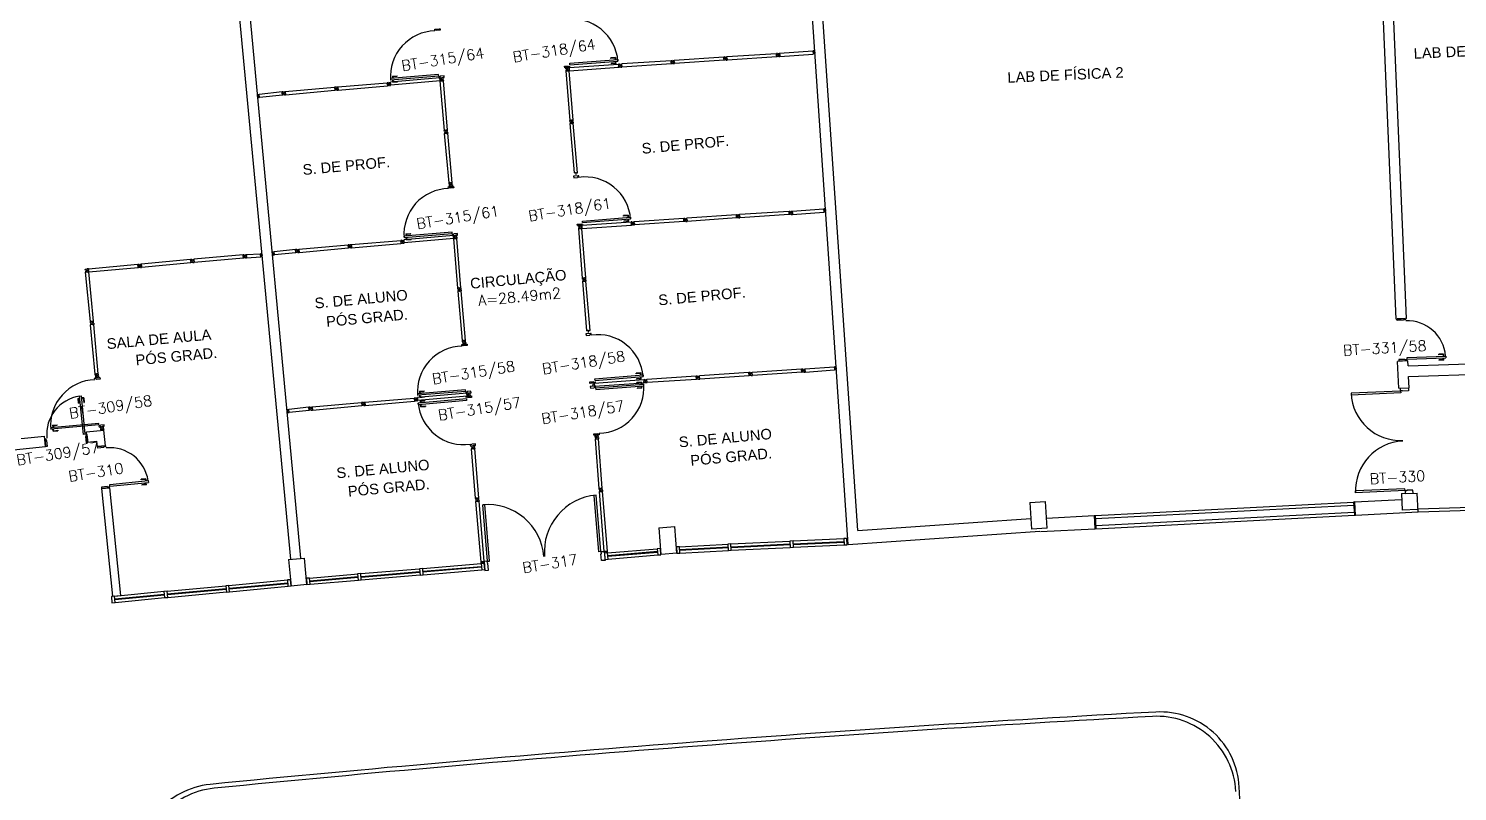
# Model space of a CAD drawing. Header units: millimetres. Extents: x 3089 to 3391, y 1087 to 1201.
# Drawn here: x 3196.83 to 3223.91, y 1169.83 to 1184.29 of the extents above; entities that cross this region are included whole.
import ezdxf
from ezdxf.enums import TextEntityAlignment as Align

# ---------------------------------------------------------------- set-up
doc = ezdxf.new("R2010")
doc.units = ezdxf.units.MM
for name, color, linetype in [('ALV', 2, 'Continuous'), ('DIV', 2, 'Continuous'), ('ESQ', 1, 'Continuous'), ('ESTR', 3, 'Continuous'), ('JANELA', 1, 'Continuous'), ('PISO', 1, 'Continuous'), ('TEXTO', 2, 'Continuous'), ('TEXTO-ENDEREÇO', 2, 'Continuous'), ('USO1', 2, 'Continuous'), ('ÁREA', 2, 'Continuous')]:
    doc.layers.add(name, color=color, linetype=linetype)
doc.styles.add('1', font='romans.shx', dxfattribs={"height": 1.1})
doc.styles.get("Standard").update_dxf_attribs({"font": 'arial.ttf'})
doc.styles.add('UNB-100', font='simplex.shx', dxfattribs={"height": 0.2})
doc.styles.add('UNB-100-1', font='simplex.shx', dxfattribs={"height": 0.2})
doc.dimstyles.new('1-600', dxfattribs={"dimtxt": 1.1, "dimasz": 2.5, "dimexe": 2, "dimexo": 4, "dimgap": 0.2, "dimtad": 1, "dimdec": 0, "dimzin": 4, "dimdsep": 46, "dimlunit": 6, "dimtxsty": '1', "dimblk1": 'NONE', "dimblk2": 'NONE', "dimsah": 1, "dimcen": 0, "dimclrd": 2, "dimclre": 2, "dimclrt": 2, "dimadec": 0, "dimazin": 0, "dimtfac": 1, "dimtdec": 0, "dimtmove": 2, "dimatfit": 3, "dimldrblk": 'NONE', "dimfxl": 1, "dimtolj": 1, "dimtzin": 0, "dimarcsym": 0})

# ---------------------------------------------------------------- blocks, each defined once
blk = doc.blocks.new('PDV2E-TTC')
at = {"layer": 'DIV', "color": 1}
for p, q in [((0.023, 0.925), (0.063, 0.925)), ((0.023, 0.925), (0.023, 0.835)), ((0.033, 0.835), (0.023, 0.835)), ((0.033, 0.915), (0.063, 0.915)), ((0.033, 0.915), (0.033, 0.835)), ((0.138, 0.925), (0.097, 0.925)), ((0.128, 0.915), (0.097, 0.915)), ((0.128, 0.915), (0.128, 0.835)), ((0.128, 0.835), (0.137, 0.835)), ((0.138, 0.925), (0.138, 0.835))]:
    blk.add_line(p, q, dxfattribs=at)
at = {"layer": 'DIV'}
for p, q in [((0.065, 0.05), (0.065, 0.965)), ((0.095, 0.965), (0.065, 0.965)), ((0.095, 0.05), (0.095, 0.965)), ((0.049, 0.05), (0.029, 0.05)), ((0.029, 0.05), (0.029, 0.035)), ((0.029, 0.035), (0.029, -0.035)), ((0.049, 0.02), (0.049, 0.05)), ((0.049, 0.02), (0.059, 0.02)), ((0.059, -0.05), (0.059, 0.02)), ((0.065, 0.05), (0.095, 0.05)), ((0.928, -0.05), (0.928, 0.02)), ((0.938, 0.02), (0.928, 0.02)), ((0.938, 0.05), (0.958, 0.05)), ((0.938, 0.02), (0.938, 0.05)), ((0.958, 0.05), (0.958, 0.035)), ((0.958, 0.035), (0.958, -0.035)), ((0.029, -0.035), (0.029, -0.05)), ((0.029, -0.05), (0.059, -0.05)), ((0.958, -0.05), (0.928, -0.05)), ((0.958, -0.035), (0.958, -0.05))]:
    blk.add_line(p, q, dxfattribs=at)
at = {"layer": 'DIV', "color": 1}
blk.add_arc((0.062, 0.1), 0.865, 356.6786, 90, dxfattribs=at)
blk = doc.blocks.new('DIVMT-TTC')
for p, q in [((-0.03, 0.03), (-0.03, 0.006)), ((-0.008, 0.03), (-0.03, 0.03)), ((-0.0185, 0.006), (-0.03, 0.006)), ((-0.0185, -0.006), (-0.0185, 0.006)), ((-0.008, 0.03), (-0.008, 0.02)), ((-0.008, 0.02), (0.008, 0.02)), ((-0.0051, 0), (0.0051, 0)), ((0.0051, 0), (-0.0051, 0)), ((-0.0051, 0), (0.0051, 0)), ((0, -0.0051), (0, 0.0051)), ((0, 0.0051), (0, -0.0051)), ((0.008, 0.03), (0.008, 0.02)), ((0.008, 0.03), (0.03, 0.03)), ((0.0205, 0.006), (0.03, 0.006)), ((0.0205, -0.006), (0.0205, 0.006)), ((0.0205, 0.006), (0.0205, -0.006)), ((0.0205, 0.006), (0.03, 0.006)), ((0.97, 0.03), (0.03, 0.03)), ((0.03, 0.006), (0.03, 0.03)), ((0.03, -0.03), (0.03, 0.03)), ((0.03, -0.005), (0.03, 0.005)), ((0.97, -0.03), (0.97, 0.03)), ((0.97, 0.03), (0.97, 0.009)), ((0.97, 0.009), (0.97, 0.027)), ((0.9795, 0.006), (0.97, 0.006)), ((0.97, -0.005), (0.97, 0.005)), ((0.9795, 0.006), (0.9795, -0.006)), ((1.0051, 0), (0.9949, 0)), ((1, 0.0051), (1, -0.0051)), ((-0.0185, -0.006), (-0.03, -0.006)), ((-0.03, -0.03), (-0.03, -0.006)), ((-0.008, -0.03), (-0.03, -0.03)), ((-0.008, -0.03), (-0.008, -0.02)), ((-0.008, -0.02), (0.008, -0.02)), ((0.008, -0.03), (0.008, -0.02)), ((0.008, -0.03), (0.03, -0.03)), ((0.0205, -0.006), (0.03, -0.006)), ((0.0205, -0.006), (0.03, -0.006)), ((0.03, -0.006), (0.03, -0.03)), ((0.97, -0.03), (0.03, -0.03)), ((0.9795, -0.006), (0.97, -0.006)), ((0.97, -0.009), (0.97, -0.027))]:
    blk.add_line(p, q)
blk = doc.blocks.new('DIV-TTC')
for p, q in [((-0.0051, 0), (0.0051, 0)), ((0, -0.0051), (0, 0.0051)), ((0.0205, 0.006), (0.03, 0.006)), ((0.0205, -0.006), (0.0205, 0.006)), ((0.03, 0.03), (0.97, 0.03)), ((0.03, 0.03), (0.03, -0.03)), ((0.03, 0.009), (0.03, 0.027)), ((0.03, 0.005), (0.03, -0.005)), ((0.97, 0.03), (0.97, -0.03)), ((0.9795, 0.006), (0.97, 0.006)), ((0.97, 0.005), (0.97, -0.005)), ((0.9795, -0.006), (0.9795, 0.006)), ((1.0051, 0), (0.9949, 0)), ((0.9949, 0), (1.0051, 0)), ((1, -0.0051), (1, 0.0051)), ((0.0205, -0.006), (0.03, -0.006)), ((0.03, -0.03), (0.03, -0.009)), ((0.03, -0.009), (0.03, -0.027)), ((0.03, -0.03), (0.97, -0.03)), ((0.9795, -0.006), (0.97, -0.006))]:
    blk.add_line(p, q)
blk = doc.blocks.new('PDV2D-TTC')
at = {"layer": 'DIV'}
for p, q in [((0.03, 0.05), (0.06, 0.05)), ((0.03, 0.035), (0.03, 0.05)), ((0.03, -0.035), (0.03, 0.035)), ((0.06, 0.05), (0.06, -0.02)), ((0.941, 0.05), (0.941, -0.02)), ((0.971, 0.05), (0.941, 0.05)), ((0.971, 0.035), (0.971, 0.05)), ((0.971, -0.035), (0.971, 0.035)), ((0.03, -0.05), (0.03, -0.035)), ((0.05, -0.05), (0.03, -0.05)), ((0.05, -0.02), (0.06, -0.02)), ((0.05, -0.02), (0.05, -0.05)), ((0.079, -0.05), (0.109, -0.05)), ((0.079, -0.05), (0.079, -0.965)), ((0.109, -0.05), (0.109, -0.965)), ((0.951, -0.02), (0.941, -0.02)), ((0.951, -0.02), (0.951, -0.05)), ((0.951, -0.05), (0.971, -0.05)), ((0.971, -0.05), (0.971, -0.035)), ((0.109, -0.965), (0.079, -0.965))]:
    blk.add_line(p, q, dxfattribs=at)
at = {"layer": 'DIV', "color": 1}
for p, q in [((0.036, -0.925), (0.036, -0.835)), ((0.046, -0.835), (0.036, -0.835)), ((0.036, -0.925), (0.076, -0.925)), ((0.046, -0.915), (0.046, -0.835)), ((0.046, -0.915), (0.076, -0.915)), ((0.141, -0.915), (0.111, -0.915)), ((0.151, -0.925), (0.111, -0.925)), ((0.141, -0.915), (0.141, -0.835)), ((0.141, -0.835), (0.151, -0.835)), ((0.151, -0.925), (0.151, -0.835))]:
    blk.add_line(p, q, dxfattribs=at)
blk.add_arc((0.076, -0.1), 0.865, 270, 3.3214, dxfattribs=at)
blk = doc.blocks.new('PD80-TTC')
at = {"color": 1}
for p, q in [((-0.777, 0.01), (-0.777, -0.03)), ((-0.777, 0.01), (-0.687, 0.01)), ((-0.687, 0), (-0.687, 0.01)), ((-0.777, -0.105), (-0.777, -0.065)), ((-0.777, -0.105), (-0.687, -0.105)), ((-0.767, 0), (-0.767, -0.03)), ((-0.767, 0), (-0.687, 0)), ((-0.767, -0.095), (-0.767, -0.065)), ((-0.767, -0.095), (-0.687, -0.095)), ((-0.687, -0.095), (-0.687, -0.105))]:
    blk.add_line(p, q, dxfattribs=at)
at = {"color": 2}
for p, q in [((-0.075, 0), (0.075, 0)), ((-0.075, 0), (-0.075, -0.02)), ((0.075, -0.03), (0.075, 0)), ((-0.817, -0.065), (-0.817, -0.03)), ((-0.085, -0.03), (-0.817, -0.03)), ((-0.085, -0.065), (-0.817, -0.065)), ((-0.085, -0.03), (-0.085, -0.065)), ((-0.075, -0.02), (-0.04, -0.02)), ((-0.04, -0.03), (-0.04, -0.02)), ((-0.04, -0.03), (0.075, -0.03)), ((-0.075, -0.781), (-0.04, -0.781)), ((-0.075, -0.801), (-0.075, -0.781)), ((-0.075, -0.801), (0.075, -0.801)), ((-0.075, -0.802), (0.075, -0.802)), ((-0.04, -0.771), (0.075, -0.771)), ((-0.04, -0.771), (-0.04, -0.781)), ((0.075, -0.771), (0.075, -0.801))]:
    blk.add_line(p, q, dxfattribs=at)
at = {"color": 1}
blk.add_arc((-0.085, -0.03), 0.731, 182.6571, 270, dxfattribs=at)
blk = doc.blocks.new('MTT-TTC')
for p, q in [((-0.008, 0.03), (-0.03, 0.03)), ((-0.03, 0.03), (-0.03, 0.006)), ((-0.0185, 0.006), (-0.03, 0.006)), ((-0.0185, -0.006), (-0.0185, 0.006)), ((-0.008, 0.03), (-0.008, 0.02)), ((-0.008, 0.02), (0.008, 0.02)), ((-0.0051, 0), (0.0051, 0)), ((0, -0.0051), (0, 0.0051)), ((0.008, 0.03), (0.03, 0.03)), ((0.008, 0.03), (0.008, 0.02)), ((0.0205, -0.006), (0.0205, 0.006)), ((0.0205, 0.006), (0.03, 0.006)), ((0.03, 0.006), (0.03, 0.03)), ((-0.03, -0.03), (-0.03, -0.006)), ((-0.0185, -0.006), (-0.03, -0.006)), ((-0.008, -0.03), (-0.03, -0.03)), ((-0.008, -0.02), (0.008, -0.02)), ((-0.008, -0.03), (-0.008, -0.02)), ((0.008, -0.03), (0.008, -0.02)), ((0.008, -0.03), (0.03, -0.03)), ((0.0205, -0.006), (0.03, -0.006)), ((0.03, -0.006), (0.03, -0.03))]:
    blk.add_line(p, q)
blk = doc.blocks.new('MTINI-TTC')
for p, q in [((-0.03, 0.008), (-0.03, 0.03)), ((0.03, 0.03), (-0.03, 0.03)), ((-0.03, 0.008), (-0.02, 0.008)), ((-0.009, 0.03), (-0.027, 0.03)), ((-0.02, 0.008), (-0.02, 0)), ((-0.001, 0), (-0.02, 0)), ((-0.006, 0.02), (-0.006, 0.03)), ((-0.006, 0.023), (-0.006, 0.027)), ((-0.006, 0.02), (0.006, 0.02)), ((0.005, 0.03), (-0.005, 0.03)), ((0.005, 0), (-0.005, 0)), ((0.004, 0.02), (-0.004, 0.02)), ((0.02, 0), (-0.001, 0)), ((0, -0.005), (0, 0.005)), ((0.006, 0.02), (0.006, 0.03)), ((0.006, 0.023), (0.006, 0.027)), ((0.009, 0.03), (0.027, 0.03)), ((0.03, 0.008), (0.02, 0.008)), ((0.02, 0), (0.02, 0.008)), ((0.03, 0.008), (0.03, 0.03))]:
    blk.add_line(p, q)
blk = doc.blocks.new('PTDP-TTC')
at = {"color": 2}
for p, q in [((0.055, 1.015), (0.09, 1.015)), ((0.055, 0.075), (0.055, 1.015)), ((0.09, 0.075), (0.09, 1.015)), ((1.91, 0.075), (1.91, 1.015)), ((1.945, 1.015), (1.91, 1.015)), ((1.945, 0.075), (1.945, 1.015)), ((0.05, 0.075), (0, 0.075)), ((0, 0.075), (0, -0.075)), ((0.05, 0.04), (0.05, 0.075)), ((0.06, 0.04), (0.05, 0.04)), ((0.055, 0.075), (0.09, 0.075)), ((0.06, -0.075), (0.06, 0.04)), ((1.945, 0.075), (1.91, 0.075)), ((1.94, -0.075), (1.94, 0.04)), ((1.94, 0.04), (1.95, 0.04)), ((1.95, 0.04), (1.95, 0.075)), ((1.95, 0.075), (2, 0.075)), ((2, 0.075), (2, -0.075)), ((0, -0.075), (0.06, -0.075)), ((2, -0.075), (1.94, -0.075))]:
    blk.add_line(p, q, dxfattribs=at)
at = {"color": 1}
for centre, start, end in [((0.055, 0.075), 0, 90), ((1.945, 0.075), 90, 180)]:
    blk.add_arc(centre, 0.94, start, end, dxfattribs=at)
blk = doc.blocks.new('*D155')
at = {"layer": 'DEFPOINTS', "color": 0, "transparency": 16777216}
for p in [(3203.502, 1197.258), (3237.025, 1192.318), (3237.037, 1190.818), (3138.947, 1180.172), (3139.301, 1178.715)]:
    blk.add_point(p, dxfattribs=at)
at = {"layer": 'USO1', "color": 2, "lineweight": -2, "transparency": 16777216}
for p, q in [((3236.991, 1196.318), (3236.954, 1200.819)), ((3138.004, 1184.059), (3136.942, 1188.434))]:
    blk.add_line(p, q, dxfattribs=at)
blk.add_arc((3240.589, 761.466), 437.367, 90.47397, 103.6447, dxfattribs=at)
at = {"layer": 'USO1', "color": 2, "transparency": 16777216, "insert": (3186.745, 1196.262), "char_height": 1.1, "attachment_point": 5, "rotation": 7.0593, "style": '1'}
blk.add_mtext('\\A1;Física', dxfattribs=at)
blk = doc.blocks.new('_NONE')
at = {"color": 0, "linetype": 'ByBlock'}
blk.add_circle((0, 0), 0.25, dxfattribs=at)

msp = doc.modelspace()

# ---------------------------------------------------------------- linework, layer by layer
at = {"layer": 'ALV'}
for p, q in [((3222.947, 1178.795), (3222.456, 1190.457)), ((3222.753, 1178.783), (3222.256, 1190.449)), ((3212.367, 1174.513), (3211.328, 1189.846)), ((3212.549, 1174.776), (3211.527, 1189.86)), ((3201.803, 1174.23), (3200.419, 1188.965)), ((3201.995, 1174.248), (3200.618, 1188.984)), ((3222.753, 1178.783), (3222.947, 1178.795)), ((3222.98, 1177.895), (3226.325, 1178.009)), ((3222.976, 1177.994), (3222.782, 1177.982)), ((3222.804, 1177.475), (3222.782, 1177.982)), ((3222.98, 1177.895), (3222.976, 1177.994)), ((3222.989, 1177.695), (3226.331, 1177.809)), ((3222.804, 1177.475), (3222.998, 1177.483)), ((3222.998, 1177.483), (3222.989, 1177.695)), ((3197.934, 1176.647), (3198.26, 1176.68)), ((3197.954, 1176.448), (3197.934, 1176.647)), ((3198.29, 1176.382), (3198.26, 1176.68)), ((3191.151, 1175.953), (3197.136, 1176.565)), ((3197.157, 1176.365), (3197.136, 1176.565)), ((3197.954, 1176.448), (3198.131, 1176.466)), ((3198.141, 1176.366), (3198.131, 1176.466)), ((3198.141, 1176.366), (3198.29, 1176.382)), ((3191.175, 1175.754), (3197.156, 1176.366)), ((3198.219, 1175.569), (3198.369, 1175.583)), ((3198.431, 1173.529), (3198.223, 1175.569)), ((3198.58, 1173.544), (3198.372, 1175.584)), ((3221.968, 1175.316), (3222.858, 1175.363)), ((3221.981, 1175.067), (3221.968, 1175.316)), ((3216.128, 1175.012), (3217.031, 1175.059)), ((3217.031, 1175.059), (3217.044, 1174.809)), ((3221.981, 1175.067), (3223.168, 1175.129)), ((3212.367, 1174.513), (3216, 1174.764)), ((3212.549, 1174.776), (3215.828, 1175.003)), ((3216.01, 1174.755), (3217.044, 1174.809)), ((3198.431, 1173.529), (3198.58, 1173.544))]:
    msp.add_line(p, q, dxfattribs=at)
at = {"layer": 'DIV'}
for p, q in [((3211.03, 1183.82), (3211.008, 1183.818)), ((3211.008, 1183.818), (3211.01, 1183.794)), ((3211.021, 1183.795), (3211.01, 1183.794)), ((3211.022, 1183.783), (3211.011, 1183.782)), ((3211.013, 1183.758), (3211.011, 1183.782)), ((3211.035, 1183.76), (3211.013, 1183.758)), ((3211.022, 1183.783), (3211.021, 1183.795)), ((3211.03, 1183.82), (3211.031, 1183.81)), ((3211.031, 1183.81), (3211.047, 1183.811)), ((3211.034, 1183.77), (3211.05, 1183.771)), ((3211.035, 1183.76), (3211.034, 1183.77)), ((3211.035, 1183.79), (3211.045, 1183.791)), ((3211.035, 1183.79), (3211.045, 1183.791)), ((3211.041, 1183.785), (3211.04, 1183.796)), ((3211.041, 1183.785), (3211.04, 1183.796)), ((3211.046, 1183.821), (3211.068, 1183.823)), ((3211.046, 1183.821), (3211.047, 1183.811)), ((3211.051, 1183.761), (3211.05, 1183.771)), ((3211.051, 1183.761), (3211.072, 1183.763)), ((3211.06, 1183.798), (3211.07, 1183.799)), ((3211.06, 1183.798), (3211.07, 1183.799)), ((3211.061, 1183.786), (3211.06, 1183.798)), ((3211.061, 1183.786), (3211.06, 1183.798)), ((3211.061, 1183.786), (3211.071, 1183.787)), ((3211.061, 1183.786), (3211.071, 1183.787)), ((3211.068, 1183.823), (3211.701, 1183.868)), ((3211.068, 1183.823), (3211.072, 1183.763)), ((3211.07, 1183.799), (3211.068, 1183.823)), ((3211.069, 1183.802), (3211.068, 1183.82)), ((3211.07, 1183.798), (3211.071, 1183.788)), ((3211.071, 1183.787), (3211.072, 1183.763)), ((3211.072, 1183.763), (3211.071, 1183.784)), ((3211.071, 1183.784), (3211.072, 1183.766)), ((3211.072, 1183.763), (3211.706, 1183.809)), ((3211.701, 1183.868), (3211.706, 1183.809)), ((3211.712, 1183.845), (3211.703, 1183.845)), ((3211.703, 1183.844), (3211.704, 1183.834)), ((3211.713, 1183.833), (3211.704, 1183.833)), ((3211.713, 1183.833), (3211.712, 1183.845)), ((3211.738, 1183.841), (3211.728, 1183.84)), ((3211.728, 1183.84), (3211.738, 1183.841)), ((3211.734, 1183.836), (3211.733, 1183.846)), ((3201.17, 1183.01), (3201.181, 1183.011)), ((3201.181, 1183.011), (3201.17, 1183.01)), ((3201.175, 1183.016), (3201.176, 1183.006)), ((3201.195, 1183.019), (3201.205, 1183.02)), ((3201.195, 1183.019), (3201.196, 1183.007)), ((3201.196, 1183.007), (3201.206, 1183.008)), ((3201.638, 1183.09), (3201.202, 1183.044)), ((3201.208, 1182.984), (3201.202, 1183.044)), ((3201.206, 1183.009), (3201.205, 1183.019)), ((3201.644, 1183.03), (3201.208, 1182.984)), ((3201.66, 1183.092), (3201.638, 1183.09)), ((3201.638, 1183.09), (3201.64, 1183.069)), ((3201.644, 1183.03), (3201.638, 1183.09)), ((3201.641, 1183.066), (3201.638, 1183.09)), ((3201.64, 1183.069), (3201.639, 1183.087)), ((3201.65, 1183.067), (3201.641, 1183.066)), ((3201.65, 1183.067), (3201.641, 1183.066)), ((3201.642, 1183.055), (3201.641, 1183.065)), ((3201.651, 1183.055), (3201.642, 1183.054)), ((3201.651, 1183.055), (3201.642, 1183.054)), ((3201.642, 1183.054), (3201.644, 1183.03)), ((3201.642, 1183.051), (3201.644, 1183.033)), ((3201.666, 1183.032), (3201.644, 1183.03)), ((3201.65, 1183.067), (3201.651, 1183.055)), ((3201.65, 1183.067), (3201.651, 1183.055)), ((3201.66, 1183.092), (3201.661, 1183.082)), ((3201.677, 1183.084), (3201.661, 1183.082)), ((3201.681, 1183.044), (3201.665, 1183.042)), ((3201.666, 1183.032), (3201.665, 1183.042)), ((3201.676, 1183.063), (3201.666, 1183.062)), ((3201.676, 1183.063), (3201.666, 1183.062)), ((3201.671, 1183.068), (3201.672, 1183.058)), ((3201.671, 1183.068), (3201.672, 1183.058)), ((3201.676, 1183.093), (3201.698, 1183.096)), ((3201.676, 1183.093), (3201.677, 1183.084)), ((3201.682, 1183.034), (3201.681, 1183.044)), ((3201.682, 1183.034), (3201.704, 1183.036)), ((3201.689, 1183.071), (3201.7, 1183.072)), ((3201.689, 1183.071), (3201.69, 1183.059)), ((3201.69, 1183.059), (3201.701, 1183.06)), ((3201.698, 1183.096), (3201.7, 1183.072)), ((3201.704, 1183.036), (3201.701, 1183.06)), ((3211.27, 1180.826), (3211.248, 1180.824)), ((3211.248, 1180.824), (3211.25, 1180.8)), ((3211.261, 1180.801), (3211.25, 1180.8)), ((3211.262, 1180.789), (3211.251, 1180.789)), ((3211.252, 1180.765), (3211.251, 1180.789)), ((3211.274, 1180.766), (3211.252, 1180.765)), ((3211.262, 1180.789), (3211.261, 1180.801)), ((3211.27, 1180.826), (3211.271, 1180.816)), ((3211.271, 1180.816), (3211.286, 1180.817)), ((3211.274, 1180.776), (3211.29, 1180.777)), ((3211.274, 1180.766), (3211.274, 1180.776)), ((3211.275, 1180.796), (3211.285, 1180.797)), ((3211.275, 1180.796), (3211.285, 1180.797)), ((3211.28, 1180.792), (3211.28, 1180.802)), ((3211.28, 1180.792), (3211.28, 1180.802)), ((3211.286, 1180.827), (3211.308, 1180.829)), ((3211.286, 1180.827), (3211.286, 1180.817)), ((3211.29, 1180.767), (3211.29, 1180.777)), ((3211.29, 1180.767), (3211.312, 1180.769)), ((3211.3, 1180.804), (3211.309, 1180.805)), ((3211.3, 1180.804), (3211.309, 1180.805)), ((3211.301, 1180.792), (3211.3, 1180.804)), ((3211.301, 1180.792), (3211.3, 1180.804)), ((3211.301, 1180.792), (3211.31, 1180.793)), ((3211.301, 1180.792), (3211.31, 1180.793)), ((3211.308, 1180.829), (3211.904, 1180.872)), ((3211.308, 1180.829), (3211.312, 1180.769)), ((3211.309, 1180.805), (3211.308, 1180.829)), ((3211.309, 1180.808), (3211.308, 1180.826)), ((3211.31, 1180.804), (3211.31, 1180.794)), ((3211.31, 1180.793), (3211.312, 1180.769)), ((3211.312, 1180.769), (3211.311, 1180.79)), ((3211.311, 1180.79), (3211.312, 1180.772)), ((3211.312, 1180.769), (3211.908, 1180.812)), ((3211.904, 1180.872), (3211.908, 1180.812)), ((3211.915, 1180.849), (3211.906, 1180.848)), ((3211.906, 1180.847), (3211.906, 1180.837)), ((3211.916, 1180.837), (3211.907, 1180.836)), ((3211.916, 1180.837), (3211.915, 1180.849)), ((3211.941, 1180.845), (3211.931, 1180.844)), ((3211.931, 1180.844), (3211.941, 1180.845)), ((3211.936, 1180.839), (3211.936, 1180.849)), ((3200.923, 1180.002), (3200.901, 1180)), ((3200.901, 1180), (3200.903, 1179.976)), ((3200.915, 1179.977), (3200.903, 1179.976)), ((3200.916, 1179.965), (3200.904, 1179.964)), ((3200.906, 1179.94), (3200.904, 1179.964)), ((3200.928, 1179.942), (3200.906, 1179.94)), ((3200.915, 1179.977), (3200.916, 1179.965)), ((3200.923, 1180.002), (3200.924, 1179.992)), ((3200.924, 1179.992), (3200.94, 1179.993)), ((3200.927, 1179.952), (3200.943, 1179.953)), ((3200.928, 1179.942), (3200.927, 1179.952)), ((3200.929, 1179.972), (3200.939, 1179.973)), ((3200.929, 1179.972), (3200.939, 1179.973)), ((3200.933, 1179.978), (3200.934, 1179.967)), ((3200.933, 1179.978), (3200.934, 1179.967)), ((3200.939, 1180.003), (3200.961, 1180.005)), ((3200.939, 1180.003), (3200.94, 1179.993)), ((3200.944, 1179.943), (3200.943, 1179.953)), ((3200.944, 1179.943), (3200.966, 1179.945)), ((3200.954, 1179.98), (3200.963, 1179.981)), ((3200.954, 1179.98), (3200.963, 1179.981)), ((3200.954, 1179.98), (3200.955, 1179.968)), ((3200.954, 1179.98), (3200.955, 1179.968)), ((3200.955, 1179.968), (3200.964, 1179.969)), ((3200.955, 1179.968), (3200.964, 1179.969)), ((3200.961, 1180.005), (3201.229, 1180.023)), ((3200.961, 1180.005), (3200.963, 1179.984)), ((3200.966, 1179.945), (3200.961, 1180.005)), ((3200.963, 1179.981), (3200.961, 1180.005)), ((3200.963, 1179.984), (3200.961, 1180.002)), ((3200.964, 1179.97), (3200.963, 1179.98)), ((3200.964, 1179.969), (3200.966, 1179.945)), ((3200.964, 1179.966), (3200.966, 1179.948)), ((3200.966, 1179.945), (3201.234, 1179.963)), ((3201.234, 1179.963), (3201.229, 1180.023)), ((3201.241, 1179.999), (3201.231, 1179.999)), ((3201.232, 1179.988), (3201.231, 1179.998)), ((3201.242, 1179.987), (3201.232, 1179.987)), ((3201.241, 1179.999), (3201.242, 1179.987)), ((3201.267, 1179.995), (3201.256, 1179.995)), ((3201.256, 1179.995), (3201.267, 1179.995)), ((3201.261, 1180), (3201.262, 1179.99)), ((3201.466, 1180.027), (3201.455, 1180.027)), ((3201.455, 1180.027), (3201.466, 1180.027)), ((3201.46, 1180.032), (3201.461, 1180.022)), ((3201.48, 1180.035), (3201.49, 1180.036)), ((3201.48, 1180.035), (3201.481, 1180.023)), ((3201.481, 1180.023), (3201.491, 1180.024)), ((3201.895, 1180.101), (3201.487, 1180.06)), ((3201.493, 1180), (3201.487, 1180.06)), ((3201.491, 1180.025), (3201.49, 1180.035)), ((3201.901, 1180.041), (3201.493, 1180)), ((3201.917, 1180.103), (3201.895, 1180.101)), ((3201.897, 1180.077), (3201.895, 1180.101)), ((3201.901, 1180.041), (3201.895, 1180.101)), ((3201.895, 1180.101), (3201.897, 1180.08)), ((3201.897, 1180.08), (3201.895, 1180.098)), ((3201.907, 1180.078), (3201.897, 1180.077)), ((3201.907, 1180.078), (3201.897, 1180.077)), ((3201.898, 1180.066), (3201.897, 1180.076)), ((3201.908, 1180.066), (3201.898, 1180.065)), ((3201.908, 1180.066), (3201.898, 1180.065)), ((3201.898, 1180.065), (3201.901, 1180.041)), ((3201.899, 1180.062), (3201.9, 1180.044)), ((3201.922, 1180.043), (3201.901, 1180.041)), ((3201.907, 1180.078), (3201.908, 1180.066)), ((3201.907, 1180.078), (3201.908, 1180.066)), ((3201.917, 1180.103), (3201.918, 1180.093)), ((3201.934, 1180.095), (3201.918, 1180.093)), ((3201.933, 1180.074), (3201.922, 1180.073)), ((3201.933, 1180.074), (3201.922, 1180.073)), ((3201.937, 1180.055), (3201.922, 1180.053)), ((3201.922, 1180.043), (3201.922, 1180.053)), ((3201.927, 1180.079), (3201.928, 1180.069)), ((3201.927, 1180.079), (3201.928, 1180.069)), ((3201.933, 1180.104), (3201.954, 1180.107)), ((3201.933, 1180.104), (3201.934, 1180.095)), ((3201.938, 1180.045), (3201.937, 1180.055)), ((3201.938, 1180.045), (3201.96, 1180.047)), ((3201.945, 1180.082), (3201.957, 1180.083)), ((3201.945, 1180.082), (3201.947, 1180.07)), ((3201.947, 1180.07), (3201.958, 1180.071)), ((3201.954, 1180.107), (3201.957, 1180.083)), ((3201.96, 1180.047), (3201.958, 1180.071)), ((3211.507, 1177.836), (3211.486, 1177.834)), ((3211.486, 1177.834), (3211.487, 1177.81)), ((3211.499, 1177.811), (3211.487, 1177.81)), ((3211.5, 1177.799), (3211.488, 1177.798)), ((3211.49, 1177.774), (3211.488, 1177.798)), ((3211.512, 1177.776), (3211.49, 1177.774)), ((3211.5, 1177.799), (3211.499, 1177.811)), ((3211.507, 1177.836), (3211.508, 1177.826)), ((3211.508, 1177.826), (3211.524, 1177.827)), ((3211.511, 1177.786), (3211.527, 1177.787)), ((3211.512, 1177.776), (3211.511, 1177.786)), ((3211.513, 1177.806), (3211.523, 1177.807)), ((3211.513, 1177.806), (3211.523, 1177.807)), ((3211.518, 1177.801), (3211.517, 1177.811)), ((3211.518, 1177.801), (3211.517, 1177.811)), ((3211.523, 1177.837), (3211.545, 1177.838)), ((3211.523, 1177.837), (3211.524, 1177.827)), ((3211.528, 1177.777), (3211.527, 1177.787)), ((3211.528, 1177.777), (3211.55, 1177.779)), ((3211.538, 1177.814), (3211.547, 1177.815)), ((3211.538, 1177.814), (3211.547, 1177.815)), ((3211.539, 1177.802), (3211.538, 1177.814)), ((3211.539, 1177.802), (3211.538, 1177.814)), ((3211.539, 1177.802), (3211.548, 1177.803)), ((3211.539, 1177.802), (3211.548, 1177.803)), ((3211.545, 1177.838), (3212.106, 1177.879)), ((3211.545, 1177.838), (3211.55, 1177.779)), ((3211.547, 1177.815), (3211.545, 1177.838)), ((3211.547, 1177.818), (3211.546, 1177.835)), ((3211.547, 1177.814), (3211.548, 1177.804)), ((3211.548, 1177.803), (3211.55, 1177.779)), ((3211.55, 1177.779), (3211.548, 1177.8)), ((3211.548, 1177.8), (3211.55, 1177.782)), ((3211.55, 1177.779), (3212.111, 1177.819)), ((3212.106, 1177.879), (3212.111, 1177.819)), ((3212.117, 1177.856), (3212.108, 1177.855)), ((3212.108, 1177.854), (3212.109, 1177.844)), ((3212.118, 1177.844), (3212.109, 1177.843)), ((3212.118, 1177.844), (3212.117, 1177.856)), ((3212.143, 1177.852), (3212.133, 1177.851)), ((3212.133, 1177.851), (3212.143, 1177.852)), ((3212.139, 1177.847), (3212.138, 1177.857)), ((3201.734, 1177.039), (3201.744, 1177.04)), ((3201.744, 1177.04), (3201.734, 1177.039)), ((3201.738, 1177.044), (3201.739, 1177.034)), ((3201.759, 1177.047), (3201.768, 1177.048)), ((3201.759, 1177.047), (3201.76, 1177.035)), ((3201.76, 1177.035), (3201.769, 1177.036)), ((3202.149, 1177.112), (3201.766, 1177.072)), ((3201.772, 1177.012), (3201.766, 1177.072)), ((3201.769, 1177.037), (3201.768, 1177.047)), ((3202.155, 1177.052), (3201.772, 1177.012)), ((3202.171, 1177.114), (3202.149, 1177.112)), ((3202.149, 1177.112), (3202.151, 1177.091)), ((3202.155, 1177.052), (3202.149, 1177.112)), ((3202.152, 1177.088), (3202.149, 1177.112)), ((3202.151, 1177.091), (3202.15, 1177.109)), ((3202.161, 1177.089), (3202.152, 1177.088)), ((3202.161, 1177.089), (3202.152, 1177.088)), ((3202.153, 1177.077), (3202.152, 1177.087)), ((3202.162, 1177.077), (3202.153, 1177.076)), ((3202.162, 1177.077), (3202.153, 1177.076)), ((3202.153, 1177.076), (3202.155, 1177.052)), ((3202.153, 1177.073), (3202.155, 1177.055)), ((3202.177, 1177.054), (3202.155, 1177.052)), ((3202.161, 1177.089), (3202.162, 1177.077)), ((3202.161, 1177.089), (3202.162, 1177.077)), ((3202.171, 1177.114), (3202.172, 1177.104)), ((3202.188, 1177.105), (3202.172, 1177.104)), ((3202.192, 1177.066), (3202.176, 1177.064)), ((3202.177, 1177.054), (3202.176, 1177.064)), ((3202.187, 1177.085), (3202.177, 1177.084)), ((3202.187, 1177.085), (3202.177, 1177.084)), ((3202.182, 1177.09), (3202.183, 1177.08)), ((3202.182, 1177.09), (3202.183, 1177.08)), ((3202.187, 1177.115), (3202.209, 1177.117)), ((3202.187, 1177.115), (3202.188, 1177.105)), ((3202.193, 1177.056), (3202.192, 1177.066)), ((3202.193, 1177.056), (3202.215, 1177.058)), ((3202.2, 1177.092), (3202.211, 1177.094)), ((3202.2, 1177.092), (3202.201, 1177.081)), ((3202.201, 1177.081), (3202.213, 1177.082)), ((3202.209, 1177.117), (3202.211, 1177.094)), ((3202.215, 1177.058), (3202.213, 1177.082)), ((3207.649, 1175.573), (3207.672, 1175.575)), ((3207.65, 1175.551), (3207.649, 1175.573)), ((3207.673, 1175.563), (3207.672, 1175.575)), ((3207.673, 1175.563), (3207.685, 1175.564)), ((3207.708, 1175.577), (3207.684, 1175.576)), ((3207.685, 1175.564), (3207.684, 1175.576)), ((3207.71, 1175.556), (3207.708, 1175.577)), ((3205.307, 1175.386), (3205.331, 1175.388)), ((3205.309, 1175.364), (3205.307, 1175.386)), ((3205.309, 1175.364), (3205.319, 1175.365)), ((3205.31, 1175.348), (3205.32, 1175.349)), ((3205.31, 1175.348), (3205.312, 1175.326)), ((3205.312, 1175.326), (3205.372, 1175.331)), ((3205.336, 1175.328), (3205.312, 1175.326)), ((3205.41, 1174.179), (3205.312, 1175.326)), ((3205.319, 1175.365), (3205.32, 1175.349)), ((3205.332, 1175.377), (3205.331, 1175.388)), ((3205.332, 1175.377), (3205.344, 1175.378)), ((3205.344, 1175.359), (3205.334, 1175.358)), ((3205.334, 1175.358), (3205.344, 1175.359)), ((3205.347, 1175.339), (3205.335, 1175.338)), ((3205.335, 1175.338), (3205.347, 1175.339)), ((3205.335, 1175.338), (3205.336, 1175.328)), ((3205.335, 1175.338), (3205.336, 1175.328)), ((3205.337, 1175.328), (3205.347, 1175.329)), ((3205.339, 1175.364), (3205.34, 1175.354)), ((3205.34, 1175.354), (3205.339, 1175.364)), ((3205.339, 1175.364), (3205.34, 1175.354)), ((3205.367, 1175.391), (3205.343, 1175.389)), ((3205.344, 1175.378), (3205.343, 1175.389)), ((3205.347, 1175.339), (3205.348, 1175.329)), ((3205.347, 1175.339), (3205.348, 1175.329)), ((3205.348, 1175.329), (3205.372, 1175.331)), ((3205.369, 1175.369), (3205.359, 1175.368)), ((3205.359, 1175.368), (3205.36, 1175.352)), ((3205.37, 1175.353), (3205.36, 1175.352)), ((3205.369, 1175.369), (3205.367, 1175.391)), ((3205.37, 1175.353), (3205.372, 1175.331)), ((3205.47, 1174.185), (3205.372, 1175.331)), ((3207.65, 1175.551), (3207.66, 1175.551)), ((3207.652, 1175.535), (3207.662, 1175.536)), ((3207.652, 1175.535), (3207.653, 1175.513)), ((3207.653, 1175.513), (3207.713, 1175.518)), ((3207.677, 1175.515), (3207.653, 1175.513)), ((3207.745, 1174.378), (3207.653, 1175.513)), ((3207.66, 1175.551), (3207.662, 1175.536)), ((3207.686, 1175.546), (3207.676, 1175.545)), ((3207.676, 1175.545), (3207.686, 1175.546)), ((3207.689, 1175.525), (3207.677, 1175.524)), ((3207.677, 1175.524), (3207.689, 1175.525)), ((3207.677, 1175.524), (3207.677, 1175.515)), ((3207.677, 1175.524), (3207.677, 1175.515)), ((3207.678, 1175.515), (3207.688, 1175.516)), ((3207.68, 1175.55), (3207.681, 1175.54)), ((3207.681, 1175.54), (3207.68, 1175.55)), ((3207.68, 1175.55), (3207.681, 1175.54)), ((3207.689, 1175.525), (3207.689, 1175.516)), ((3207.689, 1175.525), (3207.689, 1175.516)), ((3207.689, 1175.516), (3207.713, 1175.518)), ((3207.71, 1175.556), (3207.7, 1175.555)), ((3207.7, 1175.555), (3207.701, 1175.539)), ((3207.711, 1175.54), (3207.701, 1175.539)), ((3207.711, 1175.54), (3207.713, 1175.518)), ((3207.805, 1174.382), (3207.713, 1175.518)), ((3223.166, 1175.189), (3224.169, 1175.22)), ((3223.168, 1175.129), (3224.171, 1175.16)), ((3205.41, 1174.179), (3205.47, 1174.185)), ((3205.431, 1174.181), (3205.413, 1174.18)), ((3205.435, 1174.172), (3205.434, 1174.182)), ((3205.435, 1174.182), (3205.445, 1174.182)), ((3205.447, 1174.173), (3205.435, 1174.172)), ((3205.447, 1174.153), (3205.437, 1174.152)), ((3205.443, 1174.147), (3205.442, 1174.157)), ((3205.447, 1174.173), (3205.446, 1174.183)), ((3205.47, 1174.185), (3205.449, 1174.183)), ((3205.449, 1174.183), (3205.467, 1174.184))]:
    msp.add_line(p, q, dxfattribs=at)
at = {"layer": 'ESQ'}
for p, q in [((3209.173, 1174.467), (3210.094, 1174.517)), ((3210.147, 1174.52), (3210.087, 1174.517)), ((3210.087, 1174.517), (3210.093, 1174.397)), ((3210.147, 1174.52), (3211.265, 1174.575)), ((3210.153, 1174.4), (3210.147, 1174.52)), ((3210.15, 1174.466), (3211.268, 1174.521)), ((3210.15, 1174.454), (3211.268, 1174.509)), ((3211.323, 1174.578), (3211.263, 1174.575)), ((3211.263, 1174.575), (3211.269, 1174.455)), ((3211.323, 1174.578), (3212.286, 1174.623)), ((3211.329, 1174.458), (3211.323, 1174.578)), ((3211.326, 1174.524), (3212.288, 1174.569)), ((3211.327, 1174.512), (3212.289, 1174.557)), ((3211.329, 1174.458), (3212.292, 1174.503)), ((3212.344, 1174.626), (3212.284, 1174.623)), ((3212.284, 1174.623), (3212.29, 1174.503)), ((3212.29, 1174.503), (3212.35, 1174.506)), ((3212.35, 1174.506), (3212.344, 1174.626)), ((3207.807, 1174.353), (3207.747, 1174.348)), ((3207.747, 1174.348), (3207.758, 1174.228)), ((3207.758, 1174.228), (3207.817, 1174.233)), ((3207.807, 1174.353), (3208.749, 1174.431)), ((3207.817, 1174.233), (3207.807, 1174.353)), ((3207.811, 1174.303), (3208.754, 1174.381)), ((3207.813, 1174.287), (3208.755, 1174.366)), ((3207.817, 1174.233), (3208.759, 1174.312)), ((3208.809, 1174.436), (3208.749, 1174.431)), ((3208.749, 1174.431), (3208.759, 1174.312)), ((3208.759, 1174.312), (3208.819, 1174.317)), ((3208.819, 1174.317), (3208.809, 1174.436)), ((3209.173, 1174.467), (3209.113, 1174.464)), ((3209.113, 1174.464), (3209.12, 1174.345)), ((3209.12, 1174.345), (3209.179, 1174.348)), ((3209.179, 1174.348), (3209.173, 1174.467)), ((3209.176, 1174.414), (3210.097, 1174.463)), ((3209.177, 1174.402), (3210.098, 1174.451)), ((3209.179, 1174.348), (3210.101, 1174.397)), ((3210.093, 1174.397), (3210.153, 1174.4)), ((3210.153, 1174.4), (3211.271, 1174.455)), ((3211.269, 1174.455), (3211.329, 1174.458)), ((3202.159, 1173.875), (3203.078, 1173.955)), ((3203.13, 1173.959), (3203.07, 1173.954)), ((3203.07, 1173.954), (3203.08, 1173.835)), ((3203.13, 1173.959), (3204.246, 1174.051)), ((3203.14, 1173.84), (3203.13, 1173.959)), ((3203.135, 1173.906), (3204.25, 1173.997)), ((3203.136, 1173.894), (3204.251, 1173.985)), ((3204.304, 1174.056), (3204.244, 1174.051)), ((3204.244, 1174.051), (3204.254, 1173.931)), ((3204.254, 1173.931), (3204.314, 1173.936)), ((3204.304, 1174.056), (3205.414, 1174.15)), ((3204.314, 1173.936), (3204.304, 1174.056)), ((3204.308, 1174.002), (3205.419, 1174.096)), ((3204.309, 1173.99), (3205.42, 1174.084)), ((3204.314, 1173.936), (3205.424, 1174.03)), ((3205.472, 1174.155), (3205.413, 1174.15)), ((3205.413, 1174.15), (3205.423, 1174.03)), ((3205.423, 1174.03), (3205.482, 1174.035)), ((3205.482, 1174.035), (3205.472, 1174.155)), ((3199.459, 1173.628), (3200.574, 1173.729)), ((3199.464, 1173.574), (3200.579, 1173.675)), ((3200.632, 1173.734), (3200.573, 1173.729)), ((3200.573, 1173.729), (3200.584, 1173.609)), ((3200.632, 1173.734), (3201.742, 1173.838)), ((3200.643, 1173.615), (3200.632, 1173.734)), ((3200.637, 1173.681), (3201.747, 1173.784)), ((3200.638, 1173.669), (3201.748, 1173.772)), ((3200.643, 1173.615), (3201.753, 1173.718)), ((3201.8, 1173.843), (3201.74, 1173.838)), ((3201.74, 1173.838), (3201.751, 1173.718)), ((3201.751, 1173.718), (3201.811, 1173.724)), ((3201.811, 1173.724), (3201.8, 1173.843)), ((3202.159, 1173.875), (3202.099, 1173.87)), ((3202.109, 1173.751), (3202.169, 1173.756)), ((3202.169, 1173.756), (3202.159, 1173.875)), ((3202.163, 1173.822), (3203.082, 1173.901)), ((3202.164, 1173.81), (3203.083, 1173.889)), ((3202.169, 1173.756), (3203.088, 1173.835)), ((3203.08, 1173.835), (3203.14, 1173.84)), ((3203.14, 1173.84), (3204.256, 1173.932)), ((3198.463, 1173.532), (3198.403, 1173.527)), ((3198.403, 1173.527), (3198.414, 1173.407)), ((3198.414, 1173.407), (3198.474, 1173.413)), ((3198.463, 1173.532), (3199.407, 1173.623)), ((3198.474, 1173.413), (3198.463, 1173.532)), ((3198.468, 1173.479), (3199.412, 1173.569)), ((3198.469, 1173.467), (3199.413, 1173.557)), ((3198.474, 1173.413), (3199.418, 1173.503)), ((3199.459, 1173.628), (3199.4, 1173.622)), ((3199.4, 1173.622), (3199.411, 1173.503)), ((3199.411, 1173.503), (3199.471, 1173.508)), ((3199.471, 1173.508), (3199.459, 1173.628)), ((3199.466, 1173.562), (3200.58, 1173.663)), ((3199.471, 1173.508), (3200.585, 1173.61)), ((3200.584, 1173.609), (3200.643, 1173.615))]:
    msp.add_line(p, q, dxfattribs=at)
at = {"layer": 'ESTR'}
for p, q in [((3215.81, 1175.306), (3216.109, 1175.324)), ((3215.81, 1175.306), (3215.84, 1174.801)), ((3216.139, 1174.819), (3216.109, 1175.324)), ((3222.853, 1175.474), (3223.153, 1175.486)), ((3222.853, 1175.474), (3222.866, 1175.161)), ((3223.168, 1175.129), (3223.153, 1175.486)), ((3223.166, 1175.174), (3222.867, 1175.161)), ((3208.782, 1174.826), (3209.081, 1174.849)), ((3208.782, 1174.826), (3208.82, 1174.322)), ((3209.12, 1174.345), (3209.081, 1174.849)), ((3216.139, 1174.819), (3215.84, 1174.801)), ((3201.763, 1174.226), (3202.062, 1174.254)), ((3201.763, 1174.226), (3201.81, 1173.723)), ((3202.109, 1173.751), (3202.062, 1174.254)), ((3209.12, 1174.345), (3208.821, 1174.322)), ((3202.109, 1173.751), (3201.811, 1173.723)), ((3202.099, 1173.87), (3202.109, 1173.751))]:
    msp.add_line(p, q, dxfattribs=at)
at = {"layer": 'JANELA'}
for p, q in [((3217.051, 1175.06), (3221.948, 1175.315)), ((3217.064, 1174.81), (3221.961, 1175.066))]:
    msp.add_line(p, q, dxfattribs=at)
at = {"layer": 'JANELA', "color": 3}
for p, q in [((3221.968, 1175.316), (3221.948, 1175.315)), ((3221.948, 1175.315), (3221.961, 1175.066)), ((3217.031, 1175.059), (3217.051, 1175.06)), ((3217.051, 1175.06), (3217.064, 1174.81)), ((3217.054, 1175), (3221.951, 1175.255)), ((3217.061, 1174.87), (3221.958, 1175.126)), ((3221.961, 1175.066), (3221.981, 1175.067)), ((3217.064, 1174.81), (3217.044, 1174.809))]:
    msp.add_line(p, q, dxfattribs=at)
at = {"layer": 'PISO'}
msp.add_line((3220.012, 1165.36), (3219.78, 1169.913), dxfattribs=at)
for centre, radius, start, end in [((3240.488, 762.332), 409.609, 93.11906, 95.63417), ((3240.488, 762.332), 409.529, 93.12893, 95.6243), ((3218.217, 1169.753), 1.5, 2.9134, 93.1289), ((3218.282, 1169.836), 1.5, 2.9134, 93.1191), ((3200.421, 1168.469), 1.5, 95.6342, 185.8398), ((3200.499, 1168.397), 1.5, 95.6243, 185.8398)]:
    msp.add_arc(centre, radius, start, end, dxfattribs=at)

# ---------------------------------------------------------------- block references
for name, p, rotation in [('PDV2D-TTC', (3207.049, 1183.52), 94.50995183924447), ('PDV2D-TTC', (3207.289, 1180.53), 94.45970183019736), ('PDV2D-TTC', (3207.527, 1177.539), 94.63429505749872), ('PDV2E-TTC', (3207.527, 1177.539), 274.366700780331)]:
    msp.add_blockref(name, p, dxfattribs=dict(rotation=rotation))
at = {"layer": 'DIV'}
for name, p, rotation in [('PDV2E-TTC', (3204.663, 1183.33), 94.7907057425696), ('DIVMT-TTC', (3209.045, 1183.654), 3.99723396376366), ('DIVMT-TTC', (3210.043, 1183.723), 3.686487019383249), ('MTINI-TTC', (3211.733, 1183.841), 92.83355174763682), ('DIVMT-TTC', (3207.049, 1183.52), 274.5735264762473), ('DIV-TTC', (3207.049, 1183.52), 3.928980983294164), ('DIVMT-TTC', (3208.047, 1183.588), 3.787417575643147), ('DIVMT-TTC', (3202.667, 1183.153), 185.1826714283847), ('DIVMT-TTC', (3203.663, 1183.238), 184.8476005876157), ('DIV-TTC', (3204.663, 1183.33), 185.0001129334599), ('DIVMT-TTC', (3204.663, 1183.33), 274.8987264762469), ('MTINI-TTC', (3201.175, 1183.011), 275.2333877694447), ('DIVMT-TTC', (3204.745, 1182.333), 275.1748571612294), ('DIVMT-TTC', (3207.126, 1182.523), 274.8496571612295), ('PDV2E-TTC', (3204.919, 1180.341), 94.77170140903655), ('MTT-TTC', (3204.836, 1181.337), 274.8077354943995), ('DIVMT-TTC', (3209.284, 1180.663), 3.99723396376366), ('DIVMT-TTC', (3210.282, 1180.733), 3.686487019383249), ('MTINI-TTC', (3211.936, 1180.844), 92.83355174763682), ('DIVMT-TTC', (3207.289, 1180.53), 274.4094986581796), ('DIV-TTC', (3207.289, 1180.53), 3.928980983294164), ('DIVMT-TTC', (3208.287, 1180.597), 3.787417575643147), ('DIVMT-TTC', (3202.923, 1180.164), 185.1826714283847), ('DIVMT-TTC', (3203.92, 1180.249), 184.8476005876157), ('DIV-TTC', (3204.919, 1180.341), 185.0001129334599), ('DIVMT-TTC', (3204.919, 1180.341), 274.7346986581799), ('MTINI-TTC', (3201.46, 1180.027), 275.2333877694447), ('DIVMT-TTC', (3205.002, 1179.344), 275.0051171581706), ('DIVMT-TTC', (3207.366, 1179.533), 274.6799171581702), ('PDV2E-TTC', (3205.174, 1177.352), 94.66012734217107), ('MTT-TTC', (3205.089, 1178.348), 274.9493333495764), ('DIVMT-TTC', (3209.522, 1177.673), 3.99723396376366), ('DIVMT-TTC', (3210.52, 1177.742), 3.686487019383249), ('MTINI-TTC', (3212.138, 1177.852), 92.83355174763682), ('PDV2E-TTC', (3198.222, 1176.717), 95.16132734215853), ('DIV-TTC', (3207.527, 1177.539), 3.928980983294164), ('DIVMT-TTC', (3208.524, 1177.607), 3.787417575643147), ('DIVMT-TTC', (3203.178, 1177.175), 185.1826714283847), ('DIVMT-TTC', (3204.175, 1177.26), 184.8476005876157), ('DIV-TTC', (3205.174, 1177.352), 185.0001129334599), ('PDV2D-TTC', (3205.174, 1177.352), 274.9549314446613), ('MTT-TTC', (3205.174, 1177.352), 94.96758148879914), ('MTINI-TTC', (3201.739, 1177.039), 275.2333877694447), ('DIVMT-TTC', (3205.258, 1176.355), 274.6531271370716), ('DIVMT-TTC', (3207.605, 1176.542), 274.327927137072), ('MTINI-TTC', (3207.777, 1174.35), 3.90791131721687), ('MTINI-TTC', (3205.442, 1174.152), 2.456038614954031)]:
    msp.add_blockref(name, p, dxfattribs=dict(at, rotation=rotation))
at = {"layer": 'DIV', "xscale": -1}
for name, p, rotation in [('DIVMT-TTC', (3198.942, 1179.791), 185.3820386870696), ('DIVMT-TTC', (3199.938, 1179.885), 185.0469678463006), ('MTINI-TTC', (3201.262, 1179.995), 94.99625150524137), ('DIVMT-TTC', (3197.942, 1179.704), 95.49494061650623), ('DIV-TTC', (3197.942, 1179.704), 185.2295263412255), ('DIVMT-TTC', (3198.038, 1178.709), 95.2245221165162), ('MTT-TTC', (3198.129, 1177.713), 95.28030592510977), ('MTT-TTC', (3198.226, 1176.717), 95.28030592510977)]:
    msp.add_blockref(name, p, dxfattribs=dict(at, rotation=rotation))
at = {"layer": 'ESQ'}
for name, p, rotation in [('PD80-TTC', (3222.879, 1177.988), 182.0990423813068), ('PTDP-TTC', (3223, 1175.48), 92.55459310244058), ('PD80-TTC', (3197.947, 1176.518), 275.6113119941658), ('PD80-TTC', (3198.294, 1175.576), 185.6113119941558)]:
    msp.add_blockref(name, p, dxfattribs=dict(at, rotation=rotation))
at = {"layer": 'ESQ', "xscale": 1.141632134793893, "yscale": 1.141632134793893, "zscale": 1.141632134793893, "rotation": 4.828696563860313}
msp.add_blockref('PTDP-TTC', (3205.477, 1174.103), dxfattribs=at)

# ---------------------------------------------------------------- texts
at = {"layer": 'TEXTO'}
for s, rotation, p in [('LAB DE FÍSICA 2', 2.6069, (3223.09, 1183.718)), ('LAB DE FÍSICA 2', 2.6069, (3215.39, 1183.263)), ('S. DE PROF.', 5.2651, (3208.464, 1181.916)), ('S. DE PROF.', 5.2651, (3202.038, 1181.514)), ('CIRCULAÇÃO', 5.2651, (3205.212, 1179.357)), ('S. DE PROF.', 5.2651, (3208.778, 1179.042)), ('S. DE ALUNO', 5.2651, (3202.265, 1178.983)), ('PÓS GRAD.', 5.2651, (3202.483, 1178.635)), ('SALA DE AULA', 5.2651, (3198.325, 1178.213)), ('PÓS GRAD.', 5.2651, (3198.871, 1177.906)), ('S. DE ALUNO', 5.2651, (3209.168, 1176.35)), ('S. DE ALUNO', 5.2651, (3202.678, 1175.764)), ('PÓS GRAD.', 5.2651, (3209.386, 1176.002)), ('PÓS GRAD.', 5.2651, (3202.896, 1175.416))]:
    msp.add_text(s, height=0.2, rotation=rotation, dxfattribs=at).set_placement(p)
at = {"layer": 'TEXTO-ENDEREÇO', "style": 'UNB-100-1'}
for s, rotation, p in [('BT-318/64', 9.1343, (3206.03, 1183.65)), ('BT-315/64', 9.1343, (3203.916, 1183.484)), ('BT-318/61', 9.1343, (3206.323, 1180.636)), ('BT-315/61', 9.1343, (3204.202, 1180.488)), ('BT-331/58', 3.4324, (3221.752, 1178.088)), ('BT-318/58', 9.1343, (3206.588, 1177.736)), ('BT-315/58', 9.1343, (3204.5, 1177.546)), ('BT-309/58', 9.1343, (3197.622, 1176.895)), ('BT-315/57', 9.1343, (3204.614, 1176.859)), ('BT-318/57', 9.1343, (3206.572, 1176.793)), ('BT-309/57', 9.1343, (3196.622, 1176.007)), ('BT-310', 9.1343, (3197.605, 1175.697)), ('BT-330', 3.4324, (3222.258, 1175.653)), ('BT-317', 9.1343, (3206.212, 1173.968))]:
    msp.add_text(s, height=0.2, rotation=rotation, dxfattribs=at).set_placement(p)
at = {"layer": 'ÁREA', "style": 'UNB-100'}
msp.add_text('A=28.49m2', height=0.2, rotation=5.4294, dxfattribs=at).set_placement((3206.149, 1179.109), align=Align.CENTER)

# ---------------------------------------------------------------- dimensions: what is measured, and where the dimension line sits
at = {"layer": 'USO1'}
dim = msp.add_angular_dim_2l(base=(3203.502, 1197.258), line1=((3138.947, 1180.172), (3139.301, 1178.715)), line2=((3237.037, 1190.818), (3237.025, 1192.318)), text='Física', dimstyle='1-600', override={"dimazin": 1}, dxfattribs=at)
dim.commit()
dim.dimension.update_dxf_attribs({"geometry": '*D155', "text_midpoint": (3186.745, 1196.262)})

doc.saveas('drawing.dxf')
